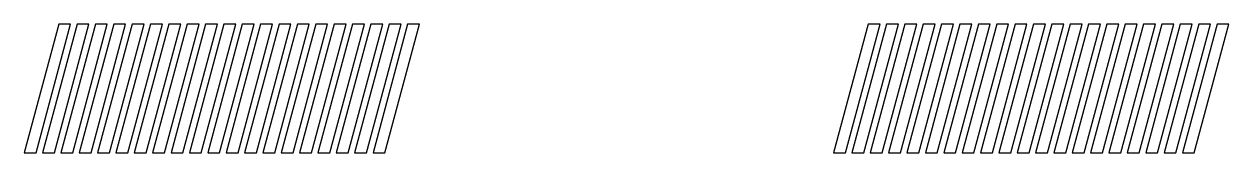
# Model space of a CAD drawing. Header units: millimetres. Extents: x 153 to 274, y -140 to -127.
import ezdxf

# ---------------------------------------------------------------- set-up
doc = ezdxf.new("R2010")
doc.units = ezdxf.units.MM
for name, color, linetype in [('shape_1', 2, 'Continuous'), ('shape_10', 2, 'Continuous'), ('shape_11', 2, 'Continuous'), ('shape_12', 2, 'Continuous'), ('shape_13', 2, 'Continuous'), ('shape_14', 2, 'Continuous'), ('shape_15', 2, 'Continuous'), ('shape_16', 2, 'Continuous'), ('shape_17', 2, 'Continuous'), ('shape_18', 2, 'Continuous'), ('shape_19', 2, 'Continuous'), ('shape_2', 2, 'Continuous'), ('shape_20', 2, 'Continuous'), ('shape_21', 2, 'Continuous'), ('shape_22', 2, 'Continuous'), ('shape_23', 2, 'Continuous'), ('shape_24', 2, 'Continuous'), ('shape_25', 2, 'Continuous'), ('shape_26', 2, 'Continuous'), ('shape_27', 2, 'Continuous'), ('shape_28', 2, 'Continuous'), ('shape_29', 2, 'Continuous'), ('shape_3', 2, 'Continuous'), ('shape_30', 2, 'Continuous'), ('shape_31', 2, 'Continuous'), ('shape_32', 2, 'Continuous'), ('shape_33', 2, 'Continuous'), ('shape_34', 2, 'Continuous'), ('shape_35', 2, 'Continuous'), ('shape_36', 2, 'Continuous'), ('shape_37', 2, 'Continuous'), ('shape_38', 2, 'Continuous'), ('shape_39', 2, 'Continuous'), ('shape_4', 2, 'Continuous'), ('shape_40', 2, 'Continuous'), ('shape_5', 2, 'Continuous'), ('shape_6', 2, 'Continuous'), ('shape_7', 2, 'Continuous'), ('shape_8', 2, 'Continuous'), ('shape_9', 2, 'Continuous')]:
    doc.layers.add(name, color=color, linetype=linetype)

msp = doc.modelspace()

# ---------------------------------------------------------------- linework, layer by layer
at = {"layer": 'shape_1'}
msp.add_lwpolyline([(153.93, -139.58), (157.41, -126.58), (156.21, -126.58), (152.73, -139.58)], close=True, dxfattribs=at)
at = {"layer": 'shape_10'}
msp.add_lwpolyline([(170.58, -139.58), (174.06, -126.58), (172.86, -126.58), (169.38, -139.58)], close=True, dxfattribs=at)
at = {"layer": 'shape_11'}
msp.add_lwpolyline([(172.43, -139.58), (175.91, -126.58), (174.71, -126.58), (171.23, -139.58)], close=True, dxfattribs=at)
at = {"layer": 'shape_12'}
msp.add_lwpolyline([(174.28, -139.58), (177.76, -126.58), (176.56, -126.58), (173.08, -139.58)], close=True, dxfattribs=at)
at = {"layer": 'shape_13'}
msp.add_lwpolyline([(176.13, -139.58), (179.61, -126.58), (178.41, -126.58), (174.93, -139.58)], close=True, dxfattribs=at)
at = {"layer": 'shape_14'}
msp.add_lwpolyline([(177.98, -139.58), (181.46, -126.58), (180.26, -126.58), (176.78, -139.58)], close=True, dxfattribs=at)
at = {"layer": 'shape_15'}
msp.add_lwpolyline([(179.83, -139.58), (183.31, -126.58), (182.11, -126.58), (178.63, -139.58)], close=True, dxfattribs=at)
at = {"layer": 'shape_16'}
msp.add_lwpolyline([(181.68, -139.58), (185.16, -126.58), (183.96, -126.58), (180.48, -139.58)], close=True, dxfattribs=at)
at = {"layer": 'shape_17'}
msp.add_lwpolyline([(183.53, -139.58), (187.01, -126.58), (185.81, -126.58), (182.33, -139.58)], close=True, dxfattribs=at)
at = {"layer": 'shape_18'}
msp.add_lwpolyline([(185.38, -139.58), (188.86, -126.58), (187.66, -126.58), (184.18, -139.58)], close=True, dxfattribs=at)
at = {"layer": 'shape_19'}
msp.add_lwpolyline([(187.23, -139.58), (190.71, -126.58), (189.51, -126.58), (186.03, -139.58)], close=True, dxfattribs=at)
at = {"layer": 'shape_2'}
msp.add_lwpolyline([(155.78, -139.58), (159.26, -126.58), (158.06, -126.58), (154.58, -139.58)], close=True, dxfattribs=at)
at = {"layer": 'shape_20'}
msp.add_lwpolyline([(189.08, -139.58), (192.56, -126.58), (191.36, -126.58), (187.88, -139.58)], close=True, dxfattribs=at)
at = {"layer": 'shape_21'}
msp.add_lwpolyline([(235.48, -139.58), (238.97, -126.58), (237.77, -126.58), (234.28, -139.58)], close=True, dxfattribs=at)
at = {"layer": 'shape_22'}
msp.add_lwpolyline([(237.33, -139.58), (240.82, -126.58), (239.62, -126.58), (236.13, -139.58)], close=True, dxfattribs=at)
at = {"layer": 'shape_23'}
msp.add_lwpolyline([(239.18, -139.58), (242.67, -126.58), (241.47, -126.58), (237.98, -139.58)], close=True, dxfattribs=at)
at = {"layer": 'shape_24'}
msp.add_lwpolyline([(241.03, -139.58), (244.52, -126.58), (243.32, -126.58), (239.83, -139.58)], close=True, dxfattribs=at)
at = {"layer": 'shape_25'}
msp.add_lwpolyline([(242.88, -139.58), (246.37, -126.58), (245.17, -126.58), (241.68, -139.58)], close=True, dxfattribs=at)
at = {"layer": 'shape_26'}
msp.add_lwpolyline([(244.73, -139.58), (248.22, -126.58), (247.02, -126.58), (243.53, -139.58)], close=True, dxfattribs=at)
at = {"layer": 'shape_27'}
msp.add_lwpolyline([(246.58, -139.58), (250.07, -126.58), (248.87, -126.58), (245.38, -139.58)], close=True, dxfattribs=at)
at = {"layer": 'shape_28'}
msp.add_lwpolyline([(248.43, -139.58), (251.92, -126.58), (250.72, -126.58), (247.23, -139.58)], close=True, dxfattribs=at)
at = {"layer": 'shape_29'}
msp.add_lwpolyline([(250.28, -139.58), (253.77, -126.58), (252.57, -126.58), (249.08, -139.58)], close=True, dxfattribs=at)
at = {"layer": 'shape_3'}
msp.add_lwpolyline([(157.63, -139.58), (161.11, -126.58), (159.91, -126.58), (156.43, -139.58)], close=True, dxfattribs=at)
at = {"layer": 'shape_30'}
msp.add_lwpolyline([(252.13, -139.58), (255.62, -126.58), (254.42, -126.58), (250.93, -139.58)], close=True, dxfattribs=at)
at = {"layer": 'shape_31'}
msp.add_lwpolyline([(253.98, -139.58), (257.47, -126.58), (256.27, -126.58), (252.78, -139.58)], close=True, dxfattribs=at)
at = {"layer": 'shape_32'}
msp.add_lwpolyline([(255.83, -139.58), (259.32, -126.58), (258.12, -126.58), (254.63, -139.58)], close=True, dxfattribs=at)
at = {"layer": 'shape_33'}
msp.add_lwpolyline([(257.68, -139.58), (261.17, -126.58), (259.97, -126.58), (256.48, -139.58)], close=True, dxfattribs=at)
at = {"layer": 'shape_34'}
msp.add_lwpolyline([(259.53, -139.58), (263.02, -126.58), (261.82, -126.58), (258.33, -139.58)], close=True, dxfattribs=at)
at = {"layer": 'shape_35'}
msp.add_lwpolyline([(261.38, -139.58), (264.87, -126.58), (263.67, -126.58), (260.18, -139.58)], close=True, dxfattribs=at)
at = {"layer": 'shape_36'}
msp.add_lwpolyline([(263.23, -139.58), (266.72, -126.58), (265.52, -126.58), (262.03, -139.58)], close=True, dxfattribs=at)
at = {"layer": 'shape_37'}
msp.add_lwpolyline([(265.08, -139.58), (268.57, -126.58), (267.37, -126.58), (263.88, -139.58)], close=True, dxfattribs=at)
at = {"layer": 'shape_38'}
msp.add_lwpolyline([(266.93, -139.58), (270.42, -126.58), (269.22, -126.58), (265.73, -139.58)], close=True, dxfattribs=at)
at = {"layer": 'shape_39'}
msp.add_lwpolyline([(268.78, -139.58), (272.27, -126.58), (271.07, -126.58), (267.58, -139.58)], close=True, dxfattribs=at)
at = {"layer": 'shape_4'}
msp.add_lwpolyline([(159.48, -139.58), (162.96, -126.58), (161.76, -126.58), (158.28, -139.58)], close=True, dxfattribs=at)
at = {"layer": 'shape_40'}
msp.add_lwpolyline([(270.63, -139.58), (274.12, -126.58), (272.92, -126.58), (269.43, -139.58)], close=True, dxfattribs=at)
at = {"layer": 'shape_5'}
msp.add_lwpolyline([(161.33, -139.58), (164.81, -126.58), (163.61, -126.58), (160.13, -139.58)], close=True, dxfattribs=at)
at = {"layer": 'shape_6'}
msp.add_lwpolyline([(163.18, -139.58), (166.66, -126.58), (165.46, -126.58), (161.98, -139.58)], close=True, dxfattribs=at)
at = {"layer": 'shape_7'}
msp.add_lwpolyline([(165.03, -139.58), (168.51, -126.58), (167.31, -126.58), (163.83, -139.58)], close=True, dxfattribs=at)
at = {"layer": 'shape_8'}
msp.add_lwpolyline([(166.88, -139.58), (170.36, -126.58), (169.16, -126.58), (165.68, -139.58)], close=True, dxfattribs=at)
at = {"layer": 'shape_9'}
msp.add_lwpolyline([(168.73, -139.58), (172.21, -126.58), (171.01, -126.58), (167.53, -139.58)], close=True, dxfattribs=at)

doc.saveas('drawing.dxf')
